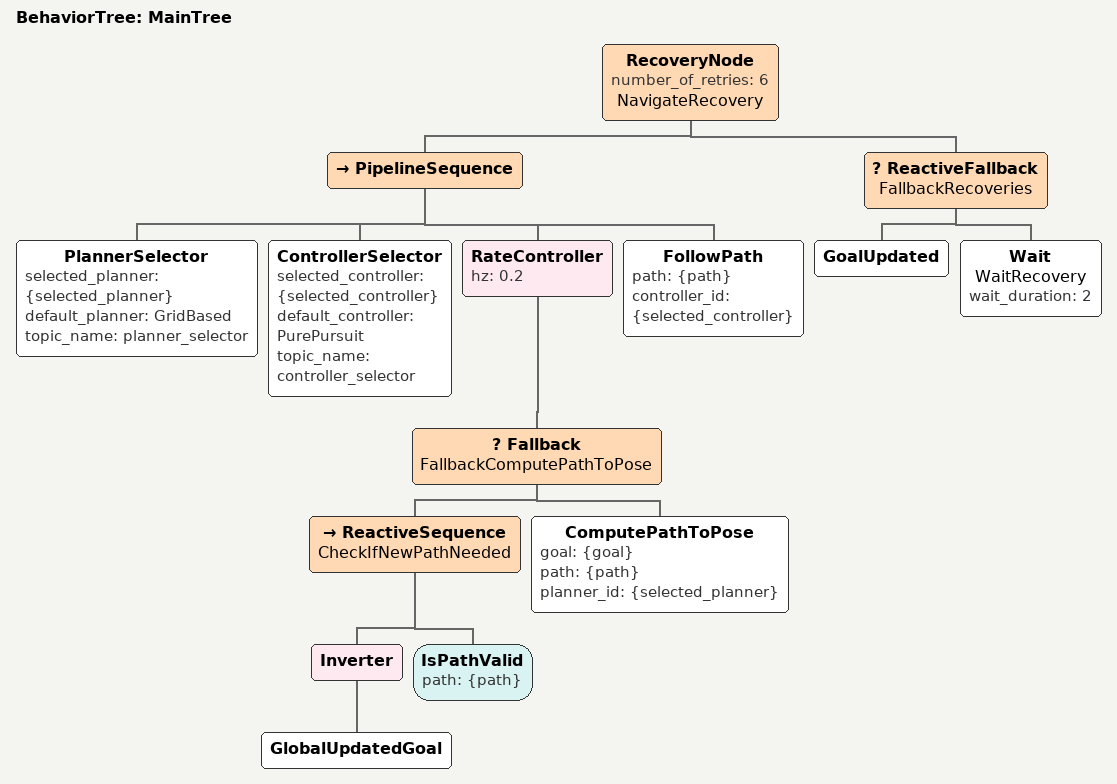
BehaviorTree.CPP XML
<root main_tree_to_execute="MainTree" BTCPP_format="4">
  <BehaviorTree ID="MainTree">
    <RecoveryNode number_of_retries="6" name="NavigateRecovery">
      <PipelineSequence>
        <PlannerSelector selected_planner="{selected_planner}" default_planner="GridBased"
          topic_name="planner_selector" />
        <ControllerSelector selected_controller="{selected_controller}" default_controller="PurePursuit"
          topic_name="controller_selector" />

        <RateController hz="0.2">
          <Fallback name="FallbackComputePathToPose">
            <ReactiveSequence name="CheckIfNewPathNeeded">
              <Inverter>
                <GlobalUpdatedGoal />
              </Inverter>
              <IsPathValid path="{path}" />
            </ReactiveSequence>
            <ComputePathToPose goal="{goal}" path="{path}" planner_id="{selected_planner}" />
          </Fallback>
        </RateController>
        <FollowPath path="{path}" controller_id="{selected_controller}" />
      </PipelineSequence>

      <ReactiveFallback name="FallbackRecoveries">
        <GoalUpdated />
        <Wait name="WaitRecovery" wait_duration="2" />
      </ReactiveFallback>
    </RecoveryNode>
  </BehaviorTree>
</root>
